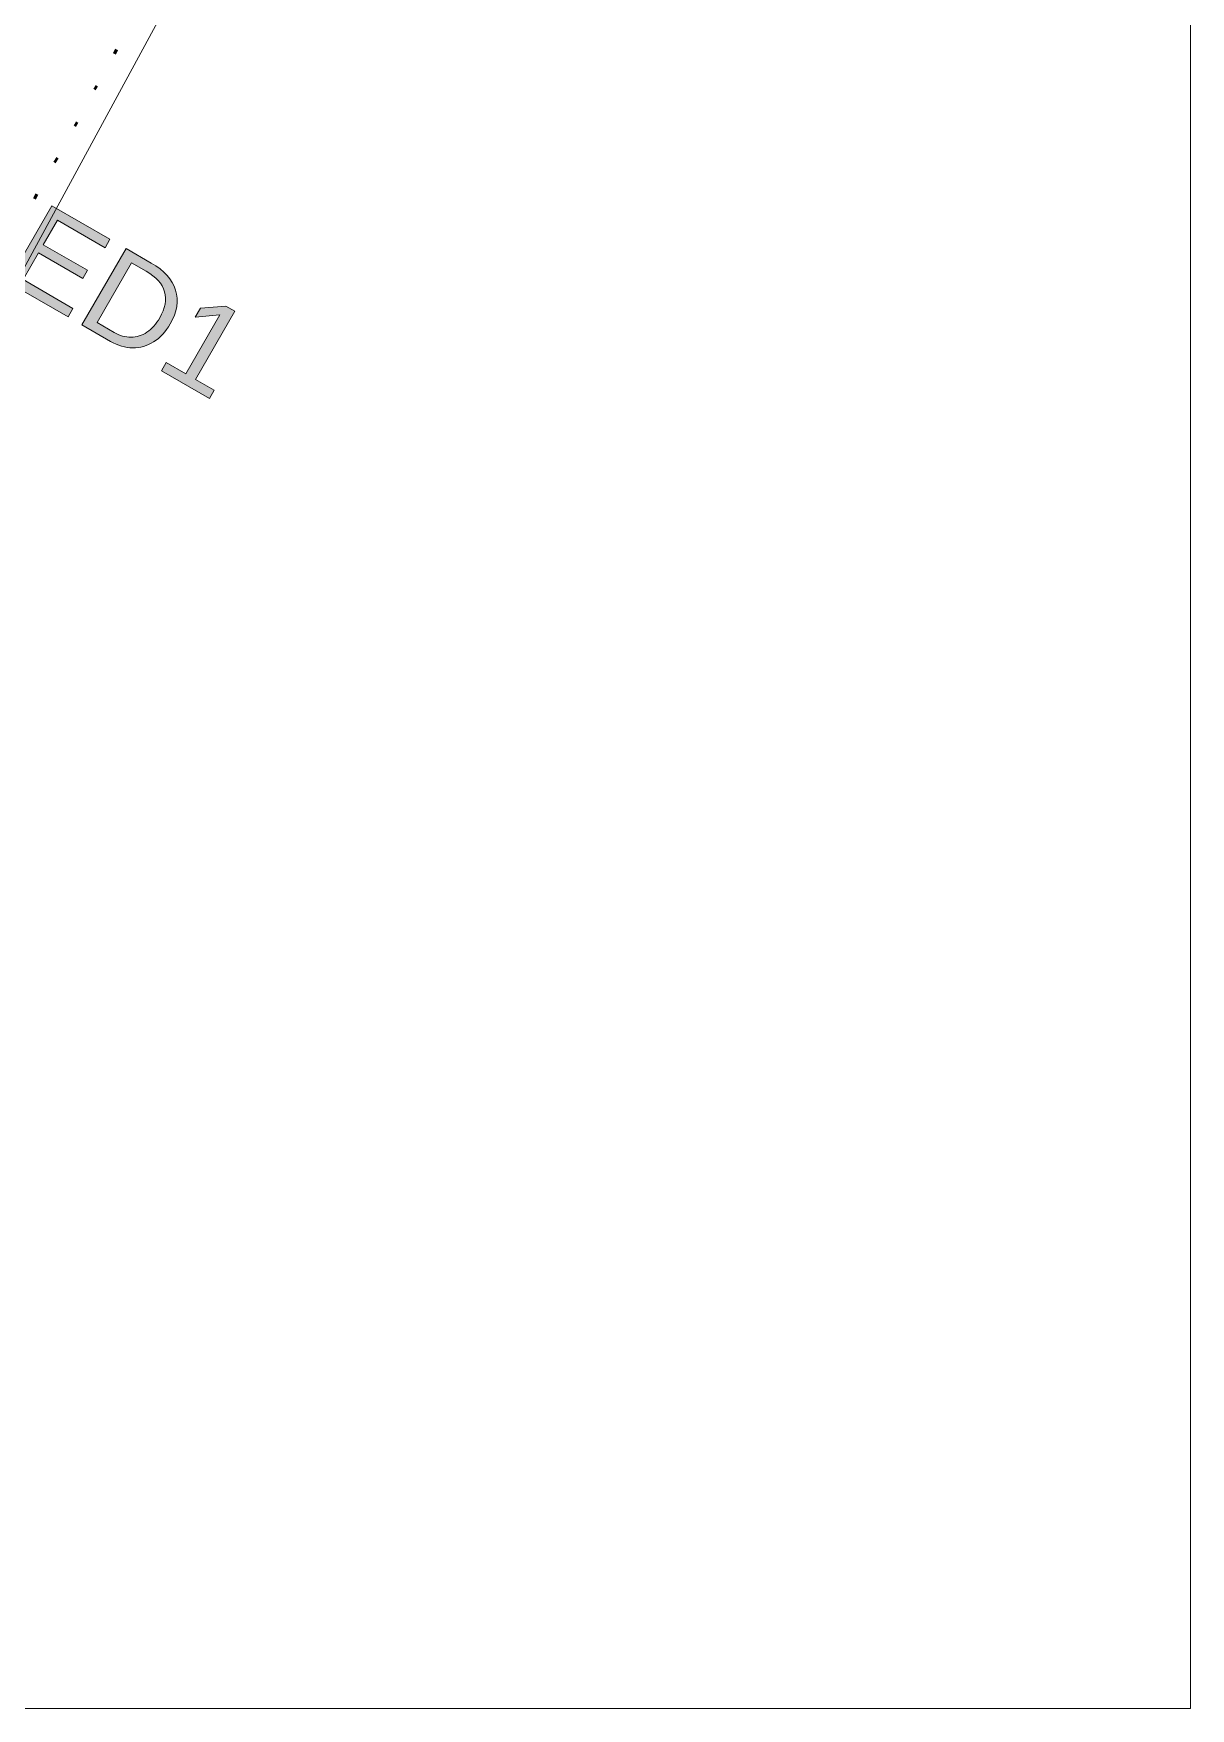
# Model space of a CAD drawing. Header units: millimetres. Extents: x 62.1 to 137.4, y 80.8 to 158.7.
# Drawn here: x 121.53 to 137.42, y 80.76 to 103.78 of the extents above; entities that cross this region are included whole.
import ezdxf

# ---------------------------------------------------------------- set-up
doc = ezdxf.new("R2010")
doc.units = ezdxf.units.MM
doc.header["$MEASUREMENT"] = 0
doc.layers.add('レイヤー 1', color=7, linetype='Continuous', lineweight=0)

# ---------------------------------------------------------------- blocks, each defined once
blk = doc.blocks.new('Block_19')
at = {"layer": 'レイヤー 1'}
h = blk.add_hatch(color=253, dxfattribs=at)
h.dxf.hatch_style = 2
edge = h.paths.add_edge_path()
edge.add_spline(control_points=[(121.18, 100.365), (121.18, 100.365), (121.786, 101.414), (121.786, 101.414), (121.786, 101.414), (122.582, 100.954), (122.582, 100.954), (122.582, 100.954), (122.515, 100.838), (122.515, 100.838), (122.515, 100.838), (121.861, 101.216), (121.861, 101.216), (121.861, 101.216), (121.666, 100.879), (121.666, 100.879), (121.666, 100.879), (122.276, 100.527), (122.276, 100.527), (122.276, 100.527), (122.21, 100.413), (122.21, 100.413), (122.21, 100.413), (121.6, 100.765), (121.6, 100.765), (121.6, 100.765), (121.389, 100.399), (121.389, 100.399), (121.389, 100.399), (122.074, 100.004), (122.074, 100.004), (122.074, 100.004), (122.007, 99.887), (122.007, 99.887), (122.007, 99.887), (121.18, 100.365), (121.18, 100.365)], knot_values=[0, 0, 0, 0, 1, 1, 1, 2, 2, 2, 3, 3, 3, 4, 4, 4, 5, 5, 5, 6, 6, 6, 7, 7, 7, 8, 8, 8, 9, 9, 9, 10, 10, 10, 11, 11, 11, 12, 12, 12, 12], degree=3, periodic=0)
blk.add_open_spline([(121.18, 100.365), (121.18, 100.365), (121.786, 101.414), (121.786, 101.414), (121.786, 101.414), (122.582, 100.954), (122.582, 100.954), (122.582, 100.954), (122.515, 100.838), (122.515, 100.838), (122.515, 100.838), (121.861, 101.216), (121.861, 101.216), (121.861, 101.216), (121.666, 100.879), (121.666, 100.879), (121.666, 100.879), (122.276, 100.527), (122.276, 100.527), (122.276, 100.527), (122.21, 100.413), (122.21, 100.413), (122.21, 100.413), (121.6, 100.765), (121.6, 100.765), (121.6, 100.765), (121.389, 100.399), (121.389, 100.399), (121.389, 100.399), (122.074, 100.004), (122.074, 100.004), (122.074, 100.004), (122.007, 99.887), (122.007, 99.887), (122.007, 99.887), (121.18, 100.365), (121.18, 100.365)], degree=3, knots=[0, 0, 0, 0, 1, 1, 1, 2, 2, 2, 3, 3, 3, 4, 4, 4, 5, 5, 5, 6, 6, 6, 7, 7, 7, 8, 8, 8, 9, 9, 9, 10, 10, 10, 11, 11, 11, 12, 12, 12, 12], dxfattribs=at)
blk = doc.blocks.new('Block_20')
at = {"layer": 'レイヤー 1'}
h = blk.add_hatch(color=253, dxfattribs=at)
h.dxf.hatch_style = 2
edge = h.paths.add_edge_path()
edge.add_spline(control_points=[(123.267, 99.874), (123.342, 100.004), (123.363, 100.124), (123.332, 100.233), (123.3, 100.343), (123.217, 100.436), (123.082, 100.514), (123.082, 100.514), (122.88, 100.631), (122.88, 100.631), (122.88, 100.631), (122.405, 99.809), (122.405, 99.809), (122.405, 99.809), (122.639, 99.674), (122.639, 99.674), (122.716, 99.63), (122.794, 99.607), (122.871, 99.607), (122.949, 99.608), (123.022, 99.63), (123.09, 99.676), (123.158, 99.721), (123.217, 99.787), (123.267, 99.874)], knot_values=[0, 0, 0, 0, 1, 1, 1, 2, 2, 2, 3, 3, 3, 4, 4, 4, 5, 5, 5, 6, 6, 6, 7, 7, 7, 8, 8, 8, 8], degree=3, periodic=0)
edge = h.paths.add_edge_path()
edge.add_spline(control_points=[(123.41, 99.791), (123.348, 99.683), (123.272, 99.6), (123.182, 99.544), (123.093, 99.487), (122.997, 99.459), (122.895, 99.461), (122.793, 99.462), (122.691, 99.492), (122.59, 99.551), (122.59, 99.551), (122.197, 99.778), (122.197, 99.778), (122.197, 99.778), (122.803, 100.827), (122.803, 100.827), (122.803, 100.827), (123.15, 100.626), (123.15, 100.626), (123.328, 100.524), (123.439, 100.4), (123.484, 100.255), (123.53, 100.11), (123.505, 99.956), (123.41, 99.791)], knot_values=[0, 0, 0, 0, 1, 1, 1, 2, 2, 2, 3, 3, 3, 4, 4, 4, 5, 5, 5, 6, 6, 6, 7, 7, 7, 8, 8, 8, 8], degree=3, periodic=0)
for points in [[(123.41, 99.791), (123.348, 99.683), (123.272, 99.6), (123.182, 99.544), (123.093, 99.487), (122.997, 99.459), (122.895, 99.461), (122.793, 99.462), (122.691, 99.492), (122.59, 99.551), (122.59, 99.551), (122.197, 99.778), (122.197, 99.778), (122.197, 99.778), (122.803, 100.827), (122.803, 100.827), (122.803, 100.827), (123.15, 100.626), (123.15, 100.626), (123.328, 100.524), (123.439, 100.4), (123.484, 100.255), (123.53, 100.11), (123.505, 99.956), (123.41, 99.791)], [(123.267, 99.874), (123.342, 100.004), (123.363, 100.124), (123.332, 100.233), (123.3, 100.343), (123.217, 100.436), (123.082, 100.514), (123.082, 100.514), (122.88, 100.631), (122.88, 100.631), (122.88, 100.631), (122.405, 99.809), (122.405, 99.809), (122.405, 99.809), (122.639, 99.674), (122.639, 99.674), (122.716, 99.63), (122.794, 99.607), (122.871, 99.607), (122.949, 99.608), (123.022, 99.63), (123.09, 99.676), (123.158, 99.721), (123.217, 99.787), (123.267, 99.874)]]:
    blk.add_open_spline(points, degree=3, knots=[0, 0, 0, 0, 1, 1, 1, 2, 2, 2, 3, 3, 3, 4, 4, 4, 5, 5, 5, 6, 6, 6, 7, 7, 7, 8, 8, 8, 8], dxfattribs=at)
blk = doc.blocks.new('Block_21')
at = {"layer": 'レイヤー 1'}
h = blk.add_hatch(color=253, dxfattribs=at)
h.dxf.hatch_style = 2
edge = h.paths.add_edge_path()
edge.add_spline(control_points=[(123.29, 99.146), (123.29, 99.146), (123.356, 99.26), (123.356, 99.26), (123.356, 99.26), (123.623, 99.106), (123.623, 99.106), (123.623, 99.106), (124.09, 99.913), (124.09, 99.913), (124.09, 99.913), (123.755, 99.881), (123.755, 99.881), (123.755, 99.881), (123.828, 100.008), (123.828, 100.008), (123.828, 100.008), (124.174, 100.035), (124.174, 100.035), (124.174, 100.035), (124.298, 99.964), (124.298, 99.964), (124.298, 99.964), (123.758, 99.028), (123.758, 99.028), (123.758, 99.028), (124.014, 98.88), (124.014, 98.88), (124.014, 98.88), (123.948, 98.767), (123.948, 98.767), (123.948, 98.767), (123.29, 99.146), (123.29, 99.146)], knot_values=[0, 0, 0, 0, 1, 1, 1, 2, 2, 2, 3, 3, 3, 4, 4, 4, 5, 5, 5, 6, 6, 6, 7, 7, 7, 8, 8, 8, 9, 9, 9, 10, 10, 10, 11, 11, 11, 11], degree=3, periodic=0)
blk.add_open_spline([(123.29, 99.146), (123.29, 99.146), (123.356, 99.26), (123.356, 99.26), (123.356, 99.26), (123.623, 99.106), (123.623, 99.106), (123.623, 99.106), (124.09, 99.913), (124.09, 99.913), (124.09, 99.913), (123.755, 99.881), (123.755, 99.881), (123.755, 99.881), (123.828, 100.008), (123.828, 100.008), (123.828, 100.008), (124.174, 100.035), (124.174, 100.035), (124.174, 100.035), (124.298, 99.964), (124.298, 99.964), (124.298, 99.964), (123.758, 99.028), (123.758, 99.028), (123.758, 99.028), (124.014, 98.88), (124.014, 98.88), (124.014, 98.88), (123.948, 98.767), (123.948, 98.767), (123.948, 98.767), (123.29, 99.146), (123.29, 99.146)], degree=3, knots=[0, 0, 0, 0, 1, 1, 1, 2, 2, 2, 3, 3, 3, 4, 4, 4, 5, 5, 5, 6, 6, 6, 7, 7, 7, 8, 8, 8, 9, 9, 9, 10, 10, 10, 11, 11, 11, 11], dxfattribs=at)

msp = doc.modelspace()

# ---------------------------------------------------------------- linework, layer by layer
at = {"layer": 'レイヤー 1', "color": 7, "lineweight": 9}
msp.add_line((137.215, 129.695), (115.054, 88.864), dxfattribs=at)
at = {"layer": 'レイヤー 1', "color": 140, "lineweight": 50}
for p, q in [((122.674, 103.562), (122.643, 103.5)), ((122.403, 103.062), (122.372, 103.01)), ((122.132, 102.561), (122.101, 102.509)), ((121.861, 102.071), (121.819, 102.009)), ((121.579, 101.571), (121.548, 101.509))]:
    msp.add_line(p, q, dxfattribs=at)
at = {"layer": 'レイヤー 1'}
msp.add_lwpolyline([(62.424, 158.663), (137.424, 158.663), (137.424, 80.765), (62.424, 80.765)], close=True, dxfattribs=at)

# ---------------------------------------------------------------- block references
for name in ['Block_19', 'Block_20', 'Block_21']:
    msp.add_blockref(name, (0, 0), dxfattribs=at)

doc.saveas('drawing.dxf')
